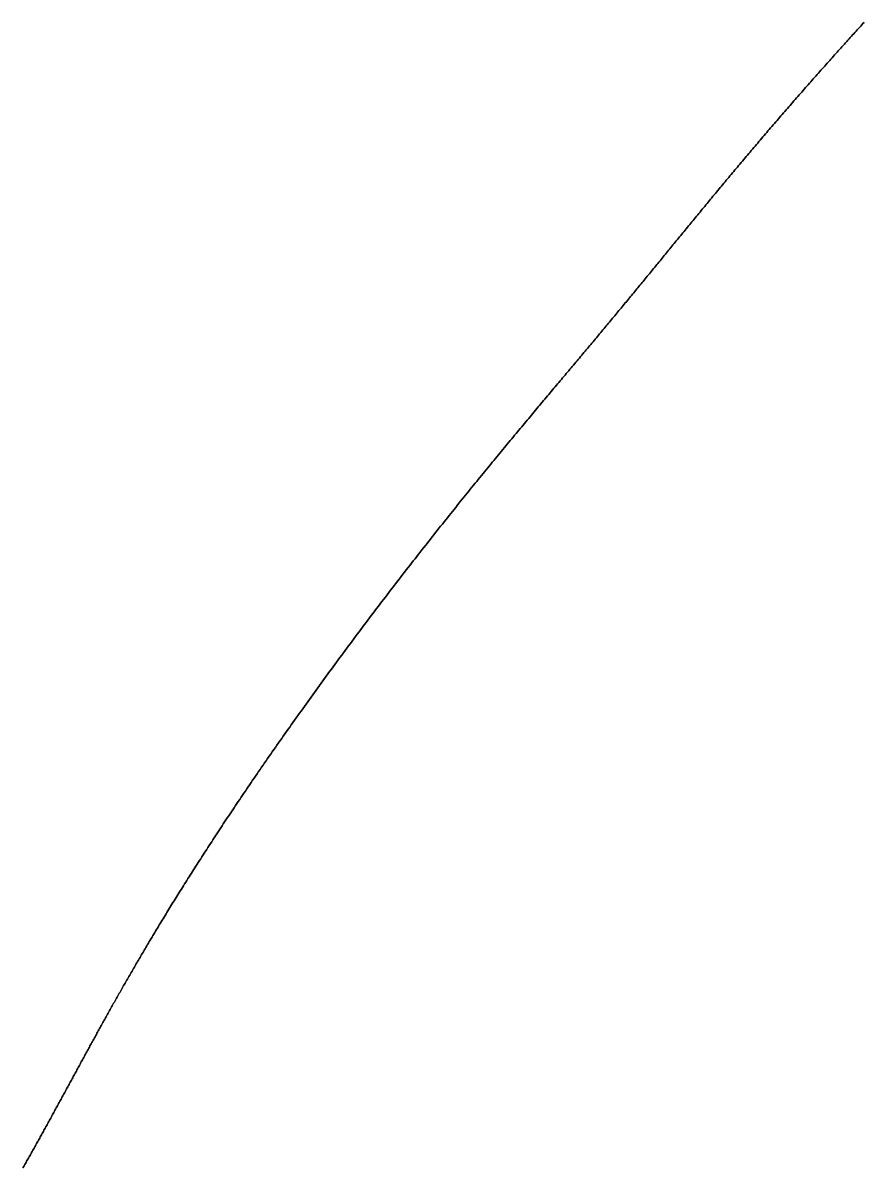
# Model space of a CAD drawing. Header units: inches. Extents: x 130170 to 284068, y 377793 to 804530.
# Drawn here: x 250559.7 to 250601, y 751837 to 751893.1 of the extents above; entities that cross this region are included whole.
import ezdxf

# ---------------------------------------------------------------- set-up
doc = ezdxf.new("R2010")
doc.units = ezdxf.units.IN
doc.header["$MEASUREMENT"] = 0
doc.layers.add('muni_il', color=7, linetype='Continuous')

msp = doc.modelspace()

# ---------------------------------------------------------------- linework, layer by layer
at = {"layer": 'muni_il'}
for points in [[(250600.982, 751893.155), (250600.927, 751893.095), (250600.872, 751893.034), (250600.816, 751892.973), (250600.76, 751892.912), (250600.704, 751892.85), (250600.648, 751892.789), (250600.591, 751892.726), (250600.534, 751892.664), (250600.477, 751892.601), (250600.42, 751892.538), (250600.363, 751892.475), (250600.305, 751892.411), (250600.247, 751892.347), (250600.189, 751892.283), (250600.13, 751892.218), (250600.072, 751892.153), (250600.013, 751892.088), (250599.954, 751892.023), (250599.895, 751891.957), (250599.835, 751891.891), (250599.776, 751891.825), (250599.716, 751891.759), (250599.656, 751891.692), (250599.596, 751891.625), (250599.536, 751891.558), (250599.475, 751891.49), (250599.415, 751891.423), (250599.354, 751891.355), (250599.293, 751891.287), (250599.232, 751891.218), (250599.171, 751891.15), (250599.109, 751891.081), (250599.048, 751891.012), (250598.986, 751890.943), (250598.924, 751890.873), (250598.862, 751890.804), (250598.8, 751890.734), (250598.738, 751890.664), (250598.676, 751890.594), (250598.614, 751890.523), (250598.551, 751890.453), (250598.488, 751890.382), (250598.426, 751890.311), (250598.363, 751890.24), (250598.3, 751890.169), (250598.237, 751890.097), (250598.174, 751890.026), (250598.111, 751889.954), (250598.048, 751889.882), (250597.985, 751889.81), (250597.921, 751889.738), (250597.858, 751889.666), (250597.795, 751889.593), (250597.731, 751889.521), (250597.668, 751889.448), (250597.604, 751889.375), (250597.541, 751889.302), (250597.477, 751889.229), (250597.413, 751889.156), (250597.35, 751889.083), (250597.286, 751889.01), (250597.222, 751888.936), (250597.159, 751888.863), (250597.095, 751888.79), (250597.031, 751888.716), (250596.968, 751888.642), (250596.904, 751888.569), (250596.84, 751888.495), (250596.776, 751888.421), (250596.713, 751888.347), (250596.649, 751888.273), (250596.586, 751888.2), (250596.522, 751888.125), (250596.458, 751888.052), (250596.395, 751887.978), (250596.331, 751887.904), (250596.268, 751887.83), (250596.205, 751887.756), (250596.141, 751887.682), (250596.078, 751887.607), (250596.015, 751887.533), (250595.952, 751887.459), (250595.889, 751887.385), (250595.826, 751887.311), (250595.763, 751887.237), (250595.7, 751887.164), (250595.637, 751887.09), (250595.574, 751887.016), (250595.512, 751886.942), (250595.449, 751886.868), (250595.387, 751886.794), (250595.324, 751886.721), (250595.262, 751886.647), (250595.2, 751886.573), (250595.138, 751886.5), (250595.076, 751886.426), (250595.014, 751886.353), (250594.952, 751886.28), (250594.891, 751886.206), (250594.829, 751886.133), (250594.768, 751886.06), (250594.707, 751885.987), (250594.646, 751885.914), (250594.585, 751885.842), (250594.524, 751885.769), (250594.463, 751885.696), (250594.402, 751885.624), (250594.342, 751885.552), (250594.282, 751885.479), (250594.221, 751885.407), (250594.161, 751885.335), (250594.101, 751885.263), (250594.041, 751885.191), (250593.982, 751885.12), (250593.922, 751885.048), (250593.863, 751884.977), (250593.804, 751884.905), (250593.745, 751884.834), (250593.686, 751884.763), (250593.627, 751884.692), (250593.568, 751884.622), (250593.51, 751884.551), (250593.451, 751884.48), (250593.393, 751884.41), (250593.335, 751884.34), (250593.277, 751884.27), (250593.219, 751884.2), (250593.162, 751884.13), (250593.104, 751884.061), (250593.047, 751883.991), (250592.99, 751883.922), (250592.933, 751883.853), (250592.876, 751883.784), (250592.819, 751883.715), (250592.763, 751883.646), (250592.706, 751883.578), (250592.65, 751883.509), (250592.594, 751883.441), (250592.538, 751883.373), (250592.482, 751883.305), (250592.426, 751883.237), (250592.371, 751883.169), (250592.315, 751883.102), (250592.26, 751883.035), (250592.205, 751882.967), (250592.15, 751882.9), (250592.095, 751882.834), (250592.041, 751882.767), (250591.986, 751882.7), (250591.931, 751882.634), (250591.877, 751882.568), (250591.823, 751882.501), (250591.769, 751882.435), (250591.715, 751882.37), (250591.661, 751882.304), (250591.608, 751882.238), (250591.554, 751882.173), (250591.501, 751882.108), (250591.447, 751882.043), (250591.394, 751881.978), (250591.341, 751881.913), (250591.288, 751881.848), (250591.235, 751881.783), (250591.182, 751881.719), (250591.13, 751881.654), (250591.077, 751881.59), (250591.024, 751881.526), (250590.972, 751881.462), (250590.92, 751881.398), (250590.867, 751881.334), (250590.815, 751881.271), (250590.763, 751881.207), (250590.711, 751881.143), (250590.659, 751881.08), (250590.607, 751881.017), (250590.555, 751880.953), (250590.503, 751880.89), (250590.452, 751880.827), (250590.4, 751880.764), (250590.349, 751880.701), (250590.297, 751880.639), (250590.245, 751880.576), (250590.194, 751880.513), (250590.143, 751880.45), (250590.091, 751880.388), (250590.04, 751880.325), (250589.988, 751880.263), (250589.937, 751880.2), (250589.886, 751880.138), (250589.834, 751880.076), (250589.783, 751880.013), (250589.732, 751879.951), (250589.68, 751879.889), (250589.629, 751879.826), (250589.578, 751879.764), (250589.526, 751879.702), (250589.475, 751879.64), (250589.423, 751879.577), (250589.372, 751879.515), (250589.321, 751879.453), (250589.269, 751879.391), (250589.218, 751879.328), (250589.166, 751879.266), (250589.114, 751879.204), (250589.063, 751879.141), (250589.011, 751879.079), (250588.959, 751879.016), (250588.907, 751878.954), (250588.855, 751878.891), (250588.803, 751878.828), (250588.751, 751878.766), (250588.699, 751878.703), (250588.646, 751878.64), (250588.594, 751878.577), (250588.542, 751878.514), (250588.489, 751878.451), (250588.436, 751878.388), (250588.384, 751878.324), (250588.331, 751878.261), (250588.278, 751878.197), (250588.225, 751878.133), (250588.171, 751878.07), (250588.118, 751878.006), (250588.064, 751877.942), (250588.01, 751877.877), (250587.957, 751877.813), (250587.903, 751877.748), (250587.849, 751877.684), (250587.794, 751877.619), (250587.74, 751877.554), (250587.685, 751877.488), (250587.63, 751877.423), (250587.575, 751877.357), (250587.52, 751877.292), (250587.465, 751877.226), (250587.409, 751877.159), (250587.354, 751877.093), (250587.298, 751877.026), (250587.242, 751876.96), (250587.185, 751876.893), (250587.129, 751876.825), (250587.072, 751876.758), (250587.015, 751876.69), (250586.958, 751876.622), (250586.901, 751876.554), (250586.843, 751876.485), (250586.785, 751876.416), (250586.727, 751876.347), (250586.669, 751876.278), (250586.61, 751876.208), (250586.552, 751876.139), (250586.493, 751876.068), (250586.433, 751875.998), (250586.374, 751875.927), (250586.314, 751875.856), (250586.254, 751875.785), (250586.194, 751875.713), (250586.133, 751875.641), (250586.073, 751875.569), (250586.012, 751875.496), (250585.95, 751875.423), (250585.889, 751875.35), (250585.827, 751875.277), (250585.765, 751875.203), (250585.702, 751875.129), (250585.64, 751875.054), (250585.577, 751874.979), (250585.514, 751874.904), (250585.45, 751874.828), (250585.386, 751874.752), (250585.322, 751874.676), (250585.258, 751874.599), (250585.193, 751874.522), (250585.128, 751874.444), (250585.063, 751874.367), (250584.998, 751874.288), (250584.932, 751874.21), (250584.866, 751874.131), (250584.799, 751874.052), (250584.733, 751873.972), (250584.666, 751873.892), (250584.598, 751873.811), (250584.531, 751873.73), (250584.463, 751873.649), (250584.395, 751873.567), (250584.326, 751873.485), (250584.258, 751873.402), (250584.188, 751873.32), (250584.119, 751873.236), (250584.049, 751873.152), (250583.979, 751873.068), (250583.909, 751872.984), (250583.838, 751872.899), (250583.768, 751872.813), (250583.697, 751872.728), (250583.625, 751872.641), (250583.553, 751872.555), (250583.481, 751872.467), (250583.409, 751872.38), (250583.336, 751872.292), (250583.263, 751872.204), (250583.19, 751872.115), (250583.116, 751872.026), (250583.043, 751871.936), (250582.969, 751871.846), (250582.894, 751871.756), (250582.82, 751871.665), (250582.745, 751871.574), (250582.669, 751871.482), (250582.594, 751871.39), (250582.518, 751871.298), (250582.442, 751871.205), (250582.366, 751871.111), (250582.289, 751871.018), (250582.212, 751870.923), (250582.135, 751870.829), (250582.058, 751870.734), (250581.98, 751870.638), (250581.902, 751870.543), (250581.824, 751870.446), (250581.746, 751870.35), (250581.667, 751870.253), (250581.588, 751870.155), (250581.509, 751870.057), (250581.429, 751869.959), (250581.35, 751869.861), (250581.27, 751869.762), (250581.19, 751869.662), (250581.109, 751869.562), (250581.029, 751869.462), (250580.948, 751869.362), (250580.867, 751869.261), (250580.786, 751869.16), (250580.704, 751869.058), (250580.623, 751868.956), (250580.541, 751868.854), (250580.459, 751868.751), (250580.377, 751868.648), (250580.294, 751868.544), (250580.212, 751868.441), (250580.129, 751868.336), (250580.046, 751868.232), (250579.963, 751868.127), (250579.88, 751868.022), (250579.796, 751867.916), (250579.713, 751867.811), (250579.629, 751867.704), (250579.545, 751867.598), (250579.461, 751867.491), (250579.377, 751867.384), (250579.292, 751867.277), (250579.208, 751867.169), (250579.123, 751867.061), (250579.039, 751866.953), (250578.954, 751866.845), (250578.869, 751866.736), (250578.784, 751866.627), (250578.699, 751866.518), (250578.614, 751866.408), (250578.528, 751866.298), (250578.443, 751866.188), (250578.357, 751866.078), (250578.272, 751865.967), (250578.186, 751865.857), (250578.1, 751865.746), (250578.015, 751865.634), (250577.929, 751865.523), (250577.843, 751865.411), (250577.757, 751865.3), (250577.671, 751865.188), (250577.585, 751865.075), (250577.499, 751864.963), (250577.413, 751864.85), (250577.327, 751864.738), (250577.241, 751864.625), (250577.155, 751864.512), (250577.069, 751864.398), (250576.983, 751864.285), (250576.897, 751864.172), (250576.811, 751864.058), (250576.725, 751863.944), (250576.639, 751863.83), (250576.553, 751863.717), (250576.468, 751863.602), (250576.382, 751863.488), (250576.296, 751863.374), (250576.21, 751863.26), (250576.124, 751863.145), (250576.039, 751863.031), (250575.953, 751862.916), (250575.868, 751862.802), (250575.783, 751862.687), (250575.697, 751862.572), (250575.612, 751862.458), (250575.527, 751862.343), (250575.442, 751862.228), (250575.357, 751862.114), (250575.272, 751861.999), (250575.188, 751861.884), (250575.103, 751861.769), (250575.019, 751861.654), (250574.934, 751861.54), (250574.85, 751861.425), (250574.766, 751861.31), (250574.683, 751861.196), (250574.599, 751861.081), (250574.515, 751860.967), (250574.432, 751860.852), (250574.349, 751860.738), (250574.266, 751860.623), (250574.183, 751860.509), (250574.1, 751860.395), (250574.018, 751860.281), (250573.935, 751860.167), (250573.853, 751860.053), (250573.771, 751859.939), (250573.69, 751859.826), (250573.608, 751859.712), (250573.527, 751859.599), (250573.446, 751859.486), (250573.365, 751859.373), (250573.285, 751859.26), (250573.204, 751859.147), (250573.124, 751859.034), (250573.044, 751858.922), (250572.964, 751858.81), (250572.885, 751858.697), (250572.806, 751858.586), (250572.727, 751858.474), (250572.648, 751858.363), (250572.57, 751858.251), (250572.492, 751858.14), (250572.414, 751858.029), (250572.336, 751857.919), (250572.259, 751857.808), (250572.182, 751857.698), (250572.105, 751857.588), (250572.029, 751857.479), (250571.953, 751857.369), (250571.877, 751857.26), (250571.801, 751857.151), (250571.726, 751857.043), (250571.651, 751856.934), (250571.576, 751856.826), (250571.502, 751856.718), (250571.428, 751856.611), (250571.354, 751856.503), (250571.281, 751856.397), (250571.207, 751856.29), (250571.135, 751856.184), (250571.062, 751856.077), (250570.99, 751855.972), (250570.918, 751855.866), (250570.847, 751855.761), (250570.775, 751855.656), (250570.704, 751855.552), (250570.634, 751855.448), (250570.564, 751855.344), (250570.494, 751855.241), (250570.424, 751855.138), (250570.355, 751855.035), (250570.286, 751854.932), (250570.218, 751854.83), (250570.15, 751854.729), (250570.082, 751854.627), (250570.014, 751854.526), (250569.947, 751854.426), (250569.88, 751854.326), (250569.814, 751854.226), (250569.748, 751854.126), (250569.682, 751854.027), (250569.616, 751853.928), (250569.551, 751853.83), (250569.487, 751853.732), (250569.422, 751853.634), (250569.358, 751853.537), (250569.295, 751853.44), (250569.231, 751853.344), (250569.169, 751853.248), (250569.106, 751853.152), (250569.044, 751853.057), (250568.982, 751852.962), (250568.92, 751852.867), (250568.859, 751852.773), (250568.798, 751852.679), (250568.738, 751852.586), (250568.678, 751852.493), (250568.618, 751852.401), (250568.558, 751852.309), (250568.499, 751852.217), (250568.441, 751852.126), (250568.382, 751852.035), (250568.324, 751851.944), (250568.267, 751851.854), (250568.209, 751851.764), (250568.152, 751851.675), (250568.096, 751851.586), (250568.039, 751851.498), (250567.983, 751851.41), (250567.928, 751851.322), (250567.872, 751851.235), (250567.818, 751851.148), (250567.763, 751851.061), (250567.709, 751850.975), (250567.655, 751850.89), (250567.601, 751850.804), (250567.548, 751850.72), (250567.495, 751850.635), (250567.442, 751850.551), (250567.39, 751850.467), (250567.338, 751850.384), (250567.287, 751850.301), (250567.236, 751850.219), (250567.185, 751850.137), (250567.134, 751850.055), (250567.083, 751849.974), (250567.033, 751849.893), (250566.984, 751849.812), (250566.935, 751849.732), (250566.885, 751849.652), (250566.837, 751849.573), (250566.788, 751849.494), (250566.74, 751849.415), (250566.692, 751849.337), (250566.645, 751849.259), (250566.597, 751849.181), (250566.55, 751849.104), (250566.504, 751849.027), (250566.457, 751848.951), (250566.411, 751848.875), (250566.365, 751848.799), (250566.32, 751848.724), (250566.275, 751848.648), (250566.23, 751848.574), (250566.185, 751848.5), (250566.141, 751848.425), (250566.096, 751848.352), (250566.053, 751848.279), (250566.009, 751848.206), (250565.965, 751848.133), (250565.922, 751848.061), (250565.879, 751847.989), (250565.837, 751847.917), (250565.795, 751847.846), (250565.753, 751847.775), (250565.711, 751847.704), (250565.669, 751847.634), (250565.628, 751847.563), (250565.587, 751847.494), (250565.546, 751847.424), (250565.505, 751847.355), (250565.465, 751847.286), (250565.424, 751847.217), (250565.384, 751847.149), (250565.345, 751847.081), (250565.305, 751847.013), (250565.266, 751846.946), (250565.227, 751846.879), (250565.188, 751846.812), (250565.149, 751846.745), (250565.111, 751846.679), (250565.072, 751846.613), (250565.034, 751846.547), (250564.996, 751846.481), (250564.959, 751846.416), (250564.921, 751846.351), (250564.884, 751846.286), (250564.847, 751846.221), (250564.81, 751846.157), (250564.773, 751846.093), (250564.736, 751846.029), (250564.7, 751845.965), (250564.663, 751845.902), (250564.628, 751845.838), (250564.592, 751845.775), (250564.556, 751845.712), (250564.52, 751845.65), (250564.485, 751845.587), (250564.449, 751845.525), (250564.414, 751845.463), (250564.379, 751845.401), (250564.344, 751845.34), (250564.31, 751845.278), (250564.275, 751845.217), (250564.241, 751845.156), (250564.206, 751845.095), (250564.172, 751845.034), (250564.138, 751844.974), (250564.104, 751844.913), (250564.071, 751844.853), (250564.037, 751844.793), (250564.003, 751844.733), (250563.97, 751844.674), (250563.937, 751844.614), (250563.903, 751844.555), (250563.87, 751844.495), (250563.837, 751844.436), (250563.805, 751844.377), (250563.772, 751844.318), (250563.739, 751844.259), (250563.707, 751844.201), (250563.674, 751844.142), (250563.642, 751844.084), (250563.61, 751844.026), (250563.577, 751843.968), (250563.545, 751843.91), (250563.513, 751843.852), (250563.481, 751843.794), (250563.449, 751843.736), (250563.418, 751843.679), (250563.386, 751843.621), (250563.354, 751843.564), (250563.323, 751843.507), (250563.291, 751843.449), (250563.26, 751843.392), (250563.229, 751843.335), (250563.197, 751843.278), (250563.166, 751843.222), (250563.135, 751843.165), (250563.104, 751843.108), (250563.073, 751843.052), (250563.042, 751842.995), (250563.011, 751842.939), (250562.98, 751842.882), (250562.949, 751842.826), (250562.919, 751842.77), (250562.888, 751842.714), (250562.857, 751842.658), (250562.827, 751842.602), (250562.796, 751842.545), (250562.766, 751842.49), (250562.735, 751842.434), (250562.705, 751842.378), (250562.674, 751842.322), (250562.644, 751842.266), (250562.613, 751842.211), (250562.583, 751842.155), (250562.553, 751842.1), (250562.523, 751842.044), (250562.492, 751841.988), (250562.462, 751841.933), (250562.432, 751841.878), (250562.402, 751841.822), (250562.372, 751841.767), (250562.342, 751841.712), (250562.312, 751841.656), (250562.282, 751841.601), (250562.252, 751841.546), (250562.222, 751841.491), (250562.191, 751841.435), (250562.162, 751841.38), (250562.132, 751841.325), (250562.102, 751841.27), (250562.072, 751841.215), (250562.042, 751841.16), (250562.012, 751841.105), (250561.982, 751841.05), (250561.952, 751840.995), (250561.922, 751840.94), (250561.892, 751840.885), (250561.862, 751840.83), (250561.832, 751840.775), (250561.803, 751840.72), (250561.773, 751840.665), (250561.743, 751840.611), (250561.713, 751840.556), (250561.683, 751840.501), (250561.653, 751840.446), (250561.623, 751840.391), (250561.594, 751840.336), (250561.564, 751840.282), (250561.534, 751840.227), (250561.504, 751840.172), (250561.474, 751840.117), (250561.444, 751840.062), (250561.415, 751840.008), (250561.385, 751839.953), (250561.355, 751839.898), (250561.325, 751839.843), (250561.295, 751839.789), (250561.265, 751839.734), (250561.235, 751839.679), (250561.205, 751839.625), (250561.175, 751839.57), (250561.145, 751839.515), (250561.116, 751839.461), (250561.086, 751839.406), (250561.056, 751839.351), (250561.026, 751839.297), (250560.996, 751839.242), (250560.966, 751839.188), (250560.936, 751839.133), (250560.906, 751839.078), (250560.876, 751839.024), (250560.846, 751838.969), (250560.816, 751838.915), (250560.785, 751838.86), (250560.755, 751838.805), (250560.725, 751838.751), (250560.695, 751838.696), (250560.665, 751838.642), (250560.635, 751838.587), (250560.605, 751838.533), (250560.574, 751838.478), (250560.544, 751838.424), (250560.514, 751838.369), (250560.484, 751838.315), (250560.453, 751838.26), (250560.423, 751838.206), (250560.393, 751838.151), (250560.363, 751838.097), (250560.332, 751838.042), (250560.302, 751837.988), (250560.271, 751837.933), (250560.241, 751837.879), (250560.211, 751837.825), (250560.18, 751837.77), (250560.15, 751837.716), (250560.119, 751837.661), (250560.088, 751837.607), (250560.058, 751837.553), (250560.027, 751837.498), (250559.997, 751837.444), (250559.966, 751837.39), (250559.936, 751837.335), (250559.905, 751837.281), (250559.874, 751837.227), (250559.843, 751837.172), (250559.813, 751837.118), (250559.782, 751837.064), (250559.751, 751837.01), (250559.72, 751836.955)], [(250559.72, 751836.955), (250559.751, 751837.01), (250559.782, 751837.064), (250559.813, 751837.118), (250559.843, 751837.172), (250559.874, 751837.227), (250559.905, 751837.281), (250559.936, 751837.335), (250559.966, 751837.39), (250559.997, 751837.444), (250560.027, 751837.498), (250560.058, 751837.553), (250560.088, 751837.607), (250560.119, 751837.661), (250560.15, 751837.716), (250560.18, 751837.77), (250560.211, 751837.825), (250560.241, 751837.879), (250560.271, 751837.933), (250560.302, 751837.988), (250560.332, 751838.042), (250560.363, 751838.097), (250560.393, 751838.151), (250560.423, 751838.206), (250560.453, 751838.26), (250560.484, 751838.315), (250560.514, 751838.369), (250560.544, 751838.424), (250560.574, 751838.478), (250560.605, 751838.533), (250560.635, 751838.587), (250560.665, 751838.642), (250560.695, 751838.696), (250560.725, 751838.751), (250560.755, 751838.805), (250560.785, 751838.86), (250560.816, 751838.915), (250560.846, 751838.969), (250560.876, 751839.024), (250560.906, 751839.078), (250560.936, 751839.133), (250560.966, 751839.188), (250560.996, 751839.242), (250561.026, 751839.297), (250561.056, 751839.351), (250561.086, 751839.406), (250561.116, 751839.461), (250561.145, 751839.515), (250561.175, 751839.57), (250561.205, 751839.625), (250561.235, 751839.679), (250561.265, 751839.734), (250561.295, 751839.789), (250561.325, 751839.843), (250561.355, 751839.898), (250561.385, 751839.953), (250561.415, 751840.008), (250561.444, 751840.062), (250561.474, 751840.117), (250561.504, 751840.172), (250561.534, 751840.227), (250561.564, 751840.282), (250561.594, 751840.336), (250561.623, 751840.391), (250561.653, 751840.446), (250561.683, 751840.501), (250561.713, 751840.556), (250561.743, 751840.611), (250561.773, 751840.665), (250561.803, 751840.72), (250561.832, 751840.775), (250561.862, 751840.83), (250561.892, 751840.885), (250561.922, 751840.94), (250561.952, 751840.995), (250561.982, 751841.05), (250562.012, 751841.105), (250562.042, 751841.16), (250562.072, 751841.215), (250562.102, 751841.27), (250562.132, 751841.325), (250562.162, 751841.38), (250562.191, 751841.435), (250562.222, 751841.491), (250562.252, 751841.546), (250562.282, 751841.601), (250562.312, 751841.656), (250562.342, 751841.712), (250562.372, 751841.767), (250562.402, 751841.822), (250562.432, 751841.878), (250562.462, 751841.933), (250562.492, 751841.988), (250562.523, 751842.044), (250562.553, 751842.1), (250562.583, 751842.155), (250562.613, 751842.211), (250562.644, 751842.266), (250562.674, 751842.322), (250562.705, 751842.378), (250562.735, 751842.434), (250562.766, 751842.49), (250562.796, 751842.545), (250562.827, 751842.602), (250562.857, 751842.658), (250562.888, 751842.714), (250562.919, 751842.77), (250562.949, 751842.826), (250562.98, 751842.882), (250563.011, 751842.939), (250563.042, 751842.995), (250563.073, 751843.052), (250563.104, 751843.108), (250563.135, 751843.165), (250563.166, 751843.222), (250563.197, 751843.278), (250563.229, 751843.335), (250563.26, 751843.392), (250563.291, 751843.449), (250563.323, 751843.507), (250563.354, 751843.564), (250563.386, 751843.621), (250563.418, 751843.679), (250563.449, 751843.736), (250563.481, 751843.794), (250563.513, 751843.852), (250563.545, 751843.91), (250563.577, 751843.968), (250563.61, 751844.026), (250563.642, 751844.084), (250563.674, 751844.142), (250563.707, 751844.201), (250563.739, 751844.259), (250563.772, 751844.318), (250563.805, 751844.377), (250563.837, 751844.436), (250563.87, 751844.495), (250563.903, 751844.555), (250563.937, 751844.614), (250563.97, 751844.674), (250564.003, 751844.733), (250564.037, 751844.793), (250564.071, 751844.853), (250564.104, 751844.913), (250564.138, 751844.974), (250564.172, 751845.034), (250564.206, 751845.095), (250564.241, 751845.156), (250564.275, 751845.217), (250564.31, 751845.278), (250564.344, 751845.34), (250564.379, 751845.401), (250564.414, 751845.463), (250564.449, 751845.525), (250564.485, 751845.587), (250564.52, 751845.65), (250564.556, 751845.712), (250564.592, 751845.775), (250564.628, 751845.838), (250564.663, 751845.902), (250564.7, 751845.965), (250564.736, 751846.029), (250564.773, 751846.093), (250564.81, 751846.157), (250564.847, 751846.221), (250564.884, 751846.286), (250564.921, 751846.351), (250564.959, 751846.416), (250564.996, 751846.481), (250565.034, 751846.547), (250565.072, 751846.613), (250565.111, 751846.679), (250565.149, 751846.745), (250565.188, 751846.812), (250565.227, 751846.879), (250565.266, 751846.946), (250565.305, 751847.013), (250565.345, 751847.081), (250565.384, 751847.149), (250565.424, 751847.217), (250565.465, 751847.286), (250565.505, 751847.355), (250565.546, 751847.424), (250565.587, 751847.494), (250565.628, 751847.563), (250565.669, 751847.634), (250565.711, 751847.704), (250565.753, 751847.775), (250565.795, 751847.846), (250565.837, 751847.917), (250565.879, 751847.989), (250565.922, 751848.061), (250565.965, 751848.133), (250566.009, 751848.206), (250566.053, 751848.279), (250566.096, 751848.352), (250566.141, 751848.425), (250566.185, 751848.5), (250566.23, 751848.574), (250566.275, 751848.648), (250566.32, 751848.724), (250566.365, 751848.799), (250566.411, 751848.875), (250566.457, 751848.951), (250566.504, 751849.027), (250566.55, 751849.104), (250566.597, 751849.181), (250566.645, 751849.259), (250566.692, 751849.337), (250566.74, 751849.415), (250566.788, 751849.494), (250566.837, 751849.573), (250566.885, 751849.652), (250566.935, 751849.732), (250566.984, 751849.812), (250567.033, 751849.893), (250567.083, 751849.974), (250567.134, 751850.055), (250567.185, 751850.137), (250567.236, 751850.219), (250567.287, 751850.301), (250567.338, 751850.384), (250567.39, 751850.467), (250567.442, 751850.551), (250567.495, 751850.635), (250567.548, 751850.72), (250567.601, 751850.804), (250567.655, 751850.89), (250567.709, 751850.975), (250567.763, 751851.061), (250567.818, 751851.148), (250567.872, 751851.235), (250567.928, 751851.322), (250567.983, 751851.41), (250568.039, 751851.498), (250568.096, 751851.586), (250568.152, 751851.675), (250568.209, 751851.764), (250568.267, 751851.854), (250568.324, 751851.944), (250568.382, 751852.035), (250568.441, 751852.126), (250568.499, 751852.217), (250568.558, 751852.309), (250568.618, 751852.401), (250568.678, 751852.493), (250568.738, 751852.586), (250568.798, 751852.679), (250568.859, 751852.773), (250568.92, 751852.867), (250568.982, 751852.962), (250569.044, 751853.057), (250569.106, 751853.152), (250569.169, 751853.248), (250569.231, 751853.344), (250569.295, 751853.44), (250569.358, 751853.537), (250569.422, 751853.634), (250569.487, 751853.732), (250569.551, 751853.83), (250569.616, 751853.928), (250569.682, 751854.027), (250569.748, 751854.126), (250569.814, 751854.226), (250569.88, 751854.326), (250569.947, 751854.426), (250570.014, 751854.526), (250570.082, 751854.627), (250570.15, 751854.729), (250570.218, 751854.83), (250570.286, 751854.932), (250570.355, 751855.035), (250570.424, 751855.138), (250570.494, 751855.241), (250570.564, 751855.344), (250570.634, 751855.448), (250570.704, 751855.552), (250570.775, 751855.656), (250570.847, 751855.761), (250570.918, 751855.866), (250570.99, 751855.972), (250571.062, 751856.077), (250571.135, 751856.184), (250571.207, 751856.29), (250571.281, 751856.397), (250571.354, 751856.503), (250571.428, 751856.611), (250571.502, 751856.718), (250571.576, 751856.826), (250571.651, 751856.934), (250571.726, 751857.043), (250571.801, 751857.151), (250571.877, 751857.26), (250571.953, 751857.369), (250572.029, 751857.479), (250572.105, 751857.588), (250572.182, 751857.698), (250572.259, 751857.808), (250572.336, 751857.919), (250572.414, 751858.029), (250572.492, 751858.14), (250572.57, 751858.251), (250572.648, 751858.363), (250572.727, 751858.474), (250572.806, 751858.586), (250572.885, 751858.697), (250572.964, 751858.81), (250573.044, 751858.922), (250573.124, 751859.034), (250573.204, 751859.147), (250573.285, 751859.26), (250573.365, 751859.373), (250573.446, 751859.486), (250573.527, 751859.599), (250573.608, 751859.712), (250573.69, 751859.826), (250573.771, 751859.939), (250573.853, 751860.053), (250573.935, 751860.167), (250574.018, 751860.281), (250574.1, 751860.395), (250574.183, 751860.509), (250574.266, 751860.623), (250574.349, 751860.738), (250574.432, 751860.852), (250574.515, 751860.967), (250574.599, 751861.081), (250574.683, 751861.196), (250574.766, 751861.31), (250574.85, 751861.425), (250574.934, 751861.54), (250575.019, 751861.654), (250575.103, 751861.769), (250575.188, 751861.884), (250575.272, 751861.999), (250575.357, 751862.114), (250575.442, 751862.228), (250575.527, 751862.343), (250575.612, 751862.458), (250575.697, 751862.572), (250575.783, 751862.687), (250575.868, 751862.802), (250575.953, 751862.916), (250576.039, 751863.031), (250576.124, 751863.145), (250576.21, 751863.26), (250576.296, 751863.374), (250576.382, 751863.488), (250576.468, 751863.602), (250576.553, 751863.717), (250576.639, 751863.83), (250576.725, 751863.944), (250576.811, 751864.058), (250576.897, 751864.172), (250576.983, 751864.285), (250577.069, 751864.398), (250577.155, 751864.512), (250577.241, 751864.625), (250577.327, 751864.738), (250577.413, 751864.85), (250577.499, 751864.963), (250577.585, 751865.075), (250577.671, 751865.188), (250577.757, 751865.3), (250577.843, 751865.411), (250577.929, 751865.523), (250578.015, 751865.634), (250578.1, 751865.746), (250578.186, 751865.857), (250578.272, 751865.967), (250578.357, 751866.078), (250578.443, 751866.188), (250578.528, 751866.298), (250578.614, 751866.408), (250578.699, 751866.518), (250578.784, 751866.627), (250578.869, 751866.736), (250578.954, 751866.845), (250579.039, 751866.953), (250579.123, 751867.061), (250579.208, 751867.169), (250579.292, 751867.277), (250579.377, 751867.384), (250579.461, 751867.491), (250579.545, 751867.598), (250579.629, 751867.704), (250579.713, 751867.811), (250579.796, 751867.916), (250579.88, 751868.022), (250579.963, 751868.127), (250580.046, 751868.232), (250580.129, 751868.336), (250580.212, 751868.441), (250580.294, 751868.544), (250580.377, 751868.648), (250580.459, 751868.751), (250580.541, 751868.854), (250580.623, 751868.956), (250580.704, 751869.058), (250580.786, 751869.16), (250580.867, 751869.261), (250580.948, 751869.362), (250581.029, 751869.462), (250581.109, 751869.562), (250581.19, 751869.662), (250581.27, 751869.762), (250581.35, 751869.861), (250581.429, 751869.959), (250581.509, 751870.057), (250581.588, 751870.155), (250581.667, 751870.253), (250581.746, 751870.35), (250581.824, 751870.446), (250581.902, 751870.543), (250581.98, 751870.638), (250582.058, 751870.734), (250582.135, 751870.829), (250582.212, 751870.923), (250582.289, 751871.018), (250582.366, 751871.111), (250582.442, 751871.205), (250582.518, 751871.298), (250582.594, 751871.39), (250582.669, 751871.482), (250582.745, 751871.574), (250582.82, 751871.665), (250582.894, 751871.756), (250582.969, 751871.846), (250583.043, 751871.936), (250583.116, 751872.026), (250583.19, 751872.115), (250583.263, 751872.204), (250583.336, 751872.292), (250583.409, 751872.38), (250583.481, 751872.467), (250583.553, 751872.555), (250583.625, 751872.641), (250583.697, 751872.728), (250583.768, 751872.813), (250583.838, 751872.899), (250583.909, 751872.984), (250583.979, 751873.068), (250584.049, 751873.152), (250584.119, 751873.236), (250584.188, 751873.32), (250584.258, 751873.402), (250584.326, 751873.485), (250584.395, 751873.567), (250584.463, 751873.649), (250584.531, 751873.73), (250584.598, 751873.811), (250584.666, 751873.892), (250584.733, 751873.972), (250584.799, 751874.052), (250584.866, 751874.131), (250584.932, 751874.21), (250584.998, 751874.288), (250585.063, 751874.367), (250585.128, 751874.444), (250585.193, 751874.522), (250585.258, 751874.599), (250585.322, 751874.676), (250585.386, 751874.752), (250585.45, 751874.828), (250585.514, 751874.904), (250585.577, 751874.979), (250585.64, 751875.054), (250585.702, 751875.129), (250585.765, 751875.203), (250585.827, 751875.277), (250585.889, 751875.35), (250585.95, 751875.423), (250586.012, 751875.496), (250586.073, 751875.569), (250586.133, 751875.641), (250586.194, 751875.713), (250586.254, 751875.785), (250586.314, 751875.856), (250586.374, 751875.927), (250586.433, 751875.998), (250586.493, 751876.068), (250586.552, 751876.139), (250586.61, 751876.208), (250586.669, 751876.278), (250586.727, 751876.347), (250586.785, 751876.416), (250586.843, 751876.485), (250586.901, 751876.554), (250586.958, 751876.622), (250587.015, 751876.69), (250587.072, 751876.758), (250587.129, 751876.825), (250587.185, 751876.893), (250587.242, 751876.96), (250587.298, 751877.026), (250587.354, 751877.093), (250587.409, 751877.159), (250587.465, 751877.226), (250587.52, 751877.292), (250587.575, 751877.357), (250587.63, 751877.423), (250587.685, 751877.488), (250587.74, 751877.554), (250587.794, 751877.619), (250587.849, 751877.684), (250587.903, 751877.748), (250587.957, 751877.813), (250588.01, 751877.877), (250588.064, 751877.942), (250588.118, 751878.006), (250588.171, 751878.07), (250588.225, 751878.133), (250588.278, 751878.197), (250588.331, 751878.261), (250588.384, 751878.324), (250588.436, 751878.388), (250588.489, 751878.451), (250588.542, 751878.514), (250588.594, 751878.577), (250588.646, 751878.64), (250588.699, 751878.703), (250588.751, 751878.766), (250588.803, 751878.828), (250588.855, 751878.891), (250588.907, 751878.954), (250588.959, 751879.016), (250589.011, 751879.079), (250589.063, 751879.141), (250589.114, 751879.204), (250589.166, 751879.266), (250589.218, 751879.328), (250589.269, 751879.391), (250589.321, 751879.453), (250589.372, 751879.515), (250589.423, 751879.577), (250589.475, 751879.64), (250589.526, 751879.702), (250589.578, 751879.764), (250589.629, 751879.826), (250589.68, 751879.889), (250589.732, 751879.951), (250589.783, 751880.013), (250589.834, 751880.076), (250589.886, 751880.138), (250589.937, 751880.2), (250589.988, 751880.263), (250590.04, 751880.325), (250590.091, 751880.388), (250590.143, 751880.45), (250590.194, 751880.513), (250590.245, 751880.576), (250590.297, 751880.639), (250590.349, 751880.701), (250590.4, 751880.764), (250590.452, 751880.827), (250590.503, 751880.89), (250590.555, 751880.953), (250590.607, 751881.017), (250590.659, 751881.08), (250590.711, 751881.143), (250590.763, 751881.207), (250590.815, 751881.271), (250590.867, 751881.334), (250590.92, 751881.398), (250590.972, 751881.462), (250591.024, 751881.526), (250591.077, 751881.59), (250591.13, 751881.654), (250591.182, 751881.719), (250591.235, 751881.783), (250591.288, 751881.848), (250591.341, 751881.913), (250591.394, 751881.978), (250591.447, 751882.043), (250591.501, 751882.108), (250591.554, 751882.173), (250591.608, 751882.238), (250591.661, 751882.304), (250591.715, 751882.37), (250591.769, 751882.435), (250591.823, 751882.501), (250591.877, 751882.568), (250591.931, 751882.634), (250591.986, 751882.7), (250592.041, 751882.767), (250592.095, 751882.834), (250592.15, 751882.9), (250592.205, 751882.967), (250592.26, 751883.035), (250592.315, 751883.102), (250592.371, 751883.169), (250592.426, 751883.237), (250592.482, 751883.305), (250592.538, 751883.373), (250592.594, 751883.441), (250592.65, 751883.509), (250592.706, 751883.578), (250592.763, 751883.646), (250592.819, 751883.715), (250592.876, 751883.784), (250592.933, 751883.853), (250592.99, 751883.922), (250593.047, 751883.991), (250593.104, 751884.061), (250593.162, 751884.13), (250593.219, 751884.2), (250593.277, 751884.27), (250593.335, 751884.34), (250593.393, 751884.41), (250593.451, 751884.48), (250593.51, 751884.551), (250593.568, 751884.622), (250593.627, 751884.692), (250593.686, 751884.763), (250593.745, 751884.834), (250593.804, 751884.905), (250593.863, 751884.977), (250593.922, 751885.048), (250593.982, 751885.12), (250594.041, 751885.191), (250594.101, 751885.263), (250594.161, 751885.335), (250594.221, 751885.407), (250594.282, 751885.479), (250594.342, 751885.552), (250594.402, 751885.624), (250594.463, 751885.696), (250594.524, 751885.769), (250594.585, 751885.842), (250594.646, 751885.914), (250594.707, 751885.987), (250594.768, 751886.06), (250594.829, 751886.133), (250594.891, 751886.206), (250594.952, 751886.28), (250595.014, 751886.353), (250595.076, 751886.426), (250595.138, 751886.5), (250595.2, 751886.573), (250595.262, 751886.647), (250595.324, 751886.721), (250595.387, 751886.794), (250595.449, 751886.868), (250595.512, 751886.942), (250595.574, 751887.016), (250595.637, 751887.09), (250595.7, 751887.164), (250595.763, 751887.237), (250595.826, 751887.311), (250595.889, 751887.385), (250595.952, 751887.459), (250596.015, 751887.533), (250596.078, 751887.607), (250596.141, 751887.682), (250596.205, 751887.756), (250596.268, 751887.83), (250596.331, 751887.904), (250596.395, 751887.978), (250596.458, 751888.052), (250596.522, 751888.125), (250596.586, 751888.2), (250596.649, 751888.273), (250596.713, 751888.347), (250596.776, 751888.421), (250596.84, 751888.495), (250596.904, 751888.569), (250596.968, 751888.642), (250597.031, 751888.716), (250597.095, 751888.79), (250597.159, 751888.863), (250597.222, 751888.936), (250597.286, 751889.01), (250597.35, 751889.083), (250597.413, 751889.156), (250597.477, 751889.229), (250597.541, 751889.302), (250597.604, 751889.375), (250597.668, 751889.448), (250597.731, 751889.521), (250597.795, 751889.593), (250597.858, 751889.666), (250597.921, 751889.738), (250597.985, 751889.81), (250598.048, 751889.882), (250598.111, 751889.954), (250598.174, 751890.026), (250598.237, 751890.097), (250598.3, 751890.169), (250598.363, 751890.24), (250598.426, 751890.311), (250598.488, 751890.382), (250598.551, 751890.453), (250598.614, 751890.523), (250598.676, 751890.594), (250598.738, 751890.664), (250598.8, 751890.734), (250598.862, 751890.804), (250598.924, 751890.873), (250598.986, 751890.943), (250599.048, 751891.012), (250599.109, 751891.081), (250599.171, 751891.15), (250599.232, 751891.218), (250599.293, 751891.287), (250599.354, 751891.355), (250599.415, 751891.423), (250599.475, 751891.49), (250599.536, 751891.558), (250599.596, 751891.625), (250599.656, 751891.692), (250599.716, 751891.759), (250599.776, 751891.825), (250599.835, 751891.891), (250599.895, 751891.957), (250599.954, 751892.023), (250600.013, 751892.088), (250600.072, 751892.153), (250600.13, 751892.218), (250600.189, 751892.283), (250600.247, 751892.347), (250600.305, 751892.411), (250600.363, 751892.475), (250600.42, 751892.538), (250600.477, 751892.601), (250600.534, 751892.664), (250600.591, 751892.726), (250600.648, 751892.789), (250600.704, 751892.85), (250600.76, 751892.912), (250600.816, 751892.973), (250600.872, 751893.034), (250600.927, 751893.095), (250600.982, 751893.155)]]:
    msp.add_lwpolyline(points, dxfattribs=at)

doc.saveas('drawing.dxf')
